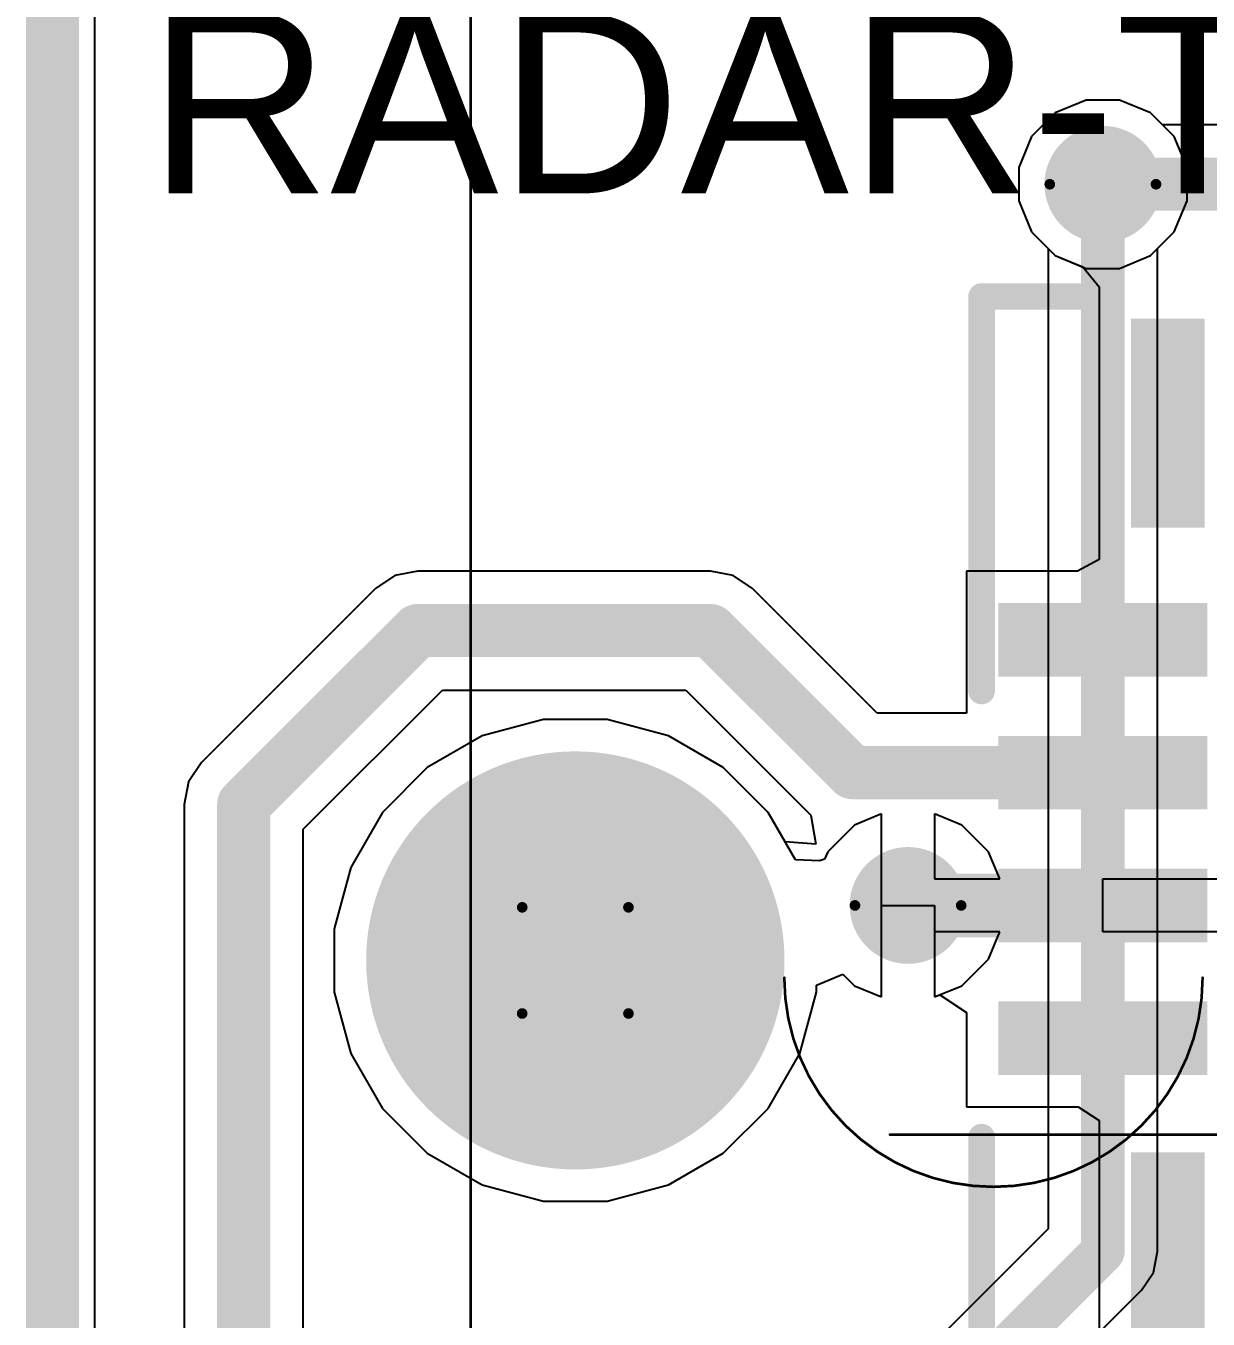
# Model space of a CAD drawing. Header units: inches. Extents: x 0 to 323, y -26 to 38.
# Drawn here: x -0.13 to 5.53, y 3.78 to 9.97 of the extents above; entities that cross this region are included whole.
import ezdxf

# ---------------------------------------------------------------- set-up
doc = ezdxf.new("R2010")
doc.units = ezdxf.units.IN
for name, color, linetype in [('Board Outline', 216, 'Continuous'), ('Bottom Layer', 5, 'Continuous'), ('Bottom Overlay', 54, 'Continuous'), ('Bottom Paste', 16, 'Continuous'), ('Bottom Solder', 6, 'Continuous'), ('Drill Drawing', 1, 'Continuous'), ('GND', 76, 'Continuous'), ('Mechanical 3', 76, 'Continuous'), ('Multi-Layer', 9, 'Continuous'), ('Pad Holes', 156, 'Continuous'), ('Power', 16, 'Continuous'), ('Top Layer', 1, 'Continuous'), ('Top Overlay', 2, 'Continuous'), ('Top Solder', 216, 'Continuous'), ('Via Holes', 16, 'Continuous')]:
    doc.layers.add(name, color=color, linetype=linetype)
doc.styles.add('Arial', font='', dxfattribs={"height": 0.2})
doc.styles.get('Arial').set_extended_font_data('Arial')

# ---------------------------------------------------------------- blocks, each defined once
blk = doc.blocks.new('PAJ7620U2_B_1')
at = {"layer": 'Bottom Layer'}
for points in [[(-0.772, 1.42), (-0.772, 0.42), (-1.124, 0.42), (-1.124, 1.42)], [(-0.137, 1.42), (-0.137, 0.42), (-0.489, 0.42), (-0.489, 1.42)], [(0.498, 1.42), (0.498, 0.42), (0.146, 0.42), (0.146, 1.42)], [(1.133, 1.42), (1.133, 0.42), (0.781, 0.42), (0.781, 1.42)], [(-1.494, 0.434), (-2.494, 0.434), (-2.494, 0.786), (-1.494, 0.786)], [(2.494, 0.434), (1.494, 0.434), (1.494, 0.786), (2.494, 0.786)], [(-1.494, -0.176), (-2.494, -0.176), (-2.494, 0.176), (-1.494, 0.176)], [(2.494, -0.176), (1.494, -0.176), (1.494, 0.176), (2.494, 0.176)], [(-1.159, -1.42), (-1.159, -0.42), (-0.807, -0.42), (-0.807, -1.42)], [(-0.524, -1.42), (-0.524, -0.42), (-0.172, -0.42), (-0.172, -1.42)], [(0.111, -1.42), (0.111, -0.42), (0.463, -0.42), (0.463, -1.42)], [(-1.494, -0.786), (-2.494, -0.786), (-2.494, -0.434), (-1.494, -0.434)], [(2.494, -0.786), (1.494, -0.786), (1.494, -0.434), (2.494, -0.434)]]:
    blk.add_hatch(color=5, dxfattribs=at).paths.add_polyline_path(points)
at = {"layer": 'Bottom Paste'}
for points in [[(-0.772, 1.42), (-0.772, 0.42), (-1.124, 0.42), (-1.124, 1.42)], [(-0.137, 1.42), (-0.137, 0.42), (-0.489, 0.42), (-0.489, 1.42)], [(0.498, 1.42), (0.498, 0.42), (0.146, 0.42), (0.146, 1.42)], [(1.133, 1.42), (1.133, 0.42), (0.781, 0.42), (0.781, 1.42)], [(-1.494, 0.434), (-2.494, 0.434), (-2.494, 0.786), (-1.494, 0.786)], [(2.494, 0.434), (1.494, 0.434), (1.494, 0.786), (2.494, 0.786)], [(-1.494, -0.176), (-2.494, -0.176), (-2.494, 0.176), (-1.494, 0.176)], [(2.494, -0.176), (1.494, -0.176), (1.494, 0.176), (2.494, 0.176)], [(-1.159, -1.42), (-1.159, -0.42), (-0.807, -0.42), (-0.807, -1.42)], [(-0.524, -1.42), (-0.524, -0.42), (-0.172, -0.42), (-0.172, -1.42)], [(0.111, -1.42), (0.111, -0.42), (0.463, -0.42), (0.463, -1.42)], [(-1.494, -0.786), (-2.494, -0.786), (-2.494, -0.434), (-1.494, -0.434)], [(2.494, -0.786), (1.494, -0.786), (1.494, -0.434), (2.494, -0.434)]]:
    blk.add_hatch(color=16, dxfattribs=at).paths.add_polyline_path(points)
at = {"layer": 'Bottom Solder'}
for points in [[(-0.772, 1.42), (-0.772, 0.42), (-1.124, 0.42), (-1.124, 1.42)], [(-0.137, 1.42), (-0.137, 0.42), (-0.489, 0.42), (-0.489, 1.42)], [(0.498, 1.42), (0.498, 0.42), (0.146, 0.42), (0.146, 1.42)], [(1.133, 1.42), (1.133, 0.42), (0.781, 0.42), (0.781, 1.42)], [(-1.494, 0.434), (-2.494, 0.434), (-2.494, 0.786), (-1.494, 0.786)], [(2.494, 0.434), (1.494, 0.434), (1.494, 0.786), (2.494, 0.786)], [(-1.494, -0.176), (-2.494, -0.176), (-2.494, 0.176), (-1.494, 0.176)], [(2.494, -0.176), (1.494, -0.176), (1.494, 0.176), (2.494, 0.176)], [(-1.159, -1.42), (-1.159, -0.42), (-0.807, -0.42), (-0.807, -1.42)], [(-0.524, -1.42), (-0.524, -0.42), (-0.172, -0.42), (-0.172, -1.42)], [(0.111, -1.42), (0.111, -0.42), (0.463, -0.42), (0.463, -1.42)], [(-1.494, -0.786), (-2.494, -0.786), (-2.494, -0.434), (-1.494, -0.434)], [(2.494, -0.786), (1.494, -0.786), (1.494, -0.434), (2.494, -0.434)]]:
    blk.add_hatch(color=6, dxfattribs=at).paths.add_polyline_path(points)
at = {"layer": 'Bottom Overlay'}
for points in [[(-2.6, 1.5, 0.127, 0.127, 0), (-1.421, 1.5, 0.127, 0.127, 0)], [(-2.6, 1.5, 0.127, 0.127, 0), (-2.6, 0.9814, 0.127, 0.127, 0)], [(0.7126, 1.5, 0.127, 0.127, 0), (2.6, 1.5, 0.127, 0.127, 0)], [(2.6, 1.5, 0.127, 0.127, 0), (2.6, 0.9814, 0.127, 0.127, 0)], [(2.794, -0.4826, 0.127, 0.127, 0), (2.667, -0.6096, 0.127, 0.127, 0)], [(2.794, -0.4826, 0.127, 0.127, 0), (2.794, -0.7366, 0.127, 0.127, 0)], [(2.667, -0.6096, 0.127, 0.127, 0), (2.794, -0.7366, 0.127, 0.127, 0)], [(-2.6, -0.9814, 0.127, 0.127, 0), (-2.6, -1.5, 0.127, 0.127, 0)], [(2.6, -0.9814, 0.127, 0.127, 0), (2.6, -1.5, 0.127, 0.127, 0)], [(-2.6, -1.5, 0.127, 0.127, 0), (-1.421, -1.5, 0.127, 0.127, 0)], [(0.7126, -1.5, 0.127, 0.127, 0), (2.6, -1.5, 0.127, 0.127, 0)]]:
    blk.add_lwpolyline(points, format="xyseb", dxfattribs=at)
for points in [[(-2.6317, 1.5, 0.0635, 0.0635, 1), (-2.5682, 1.5, 0.0635, 0.0635, 1)], [(-2.6317, 1.5, 0.0635, 0.0635, 1), (-2.5682, 1.5, 0.0635, 0.0635, 1)], [(-1.4528, 1.5, 0.0635, 0.0635, 1), (-1.3893, 1.5, 0.0635, 0.0635, 1)], [(0.6808, 1.5, 0.0635, 0.0635, 1), (0.7443, 1.5, 0.0635, 0.0635, 1)], [(2.5682, 1.5, 0.0635, 0.0635, 1), (2.6317, 1.5, 0.0635, 0.0635, 1)], [(2.5682, 1.5, 0.0635, 0.0635, 1), (2.6317, 1.5, 0.0635, 0.0635, 1)], [(-2.6317, 0.9814, 0.0635, 0.0635, 1), (-2.5682, 0.9814, 0.0635, 0.0635, 1)], [(2.5682, 0.9814, 0.0635, 0.0635, 1), (2.6317, 0.9814, 0.0635, 0.0635, 1)], [(2.7622, -0.4826, 0.0635, 0.0635, 1), (2.8258, -0.4826, 0.0635, 0.0635, 1)], [(2.7622, -0.4826, 0.0635, 0.0635, 1), (2.8258, -0.4826, 0.0635, 0.0635, 1)], [(2.6353, -0.6096, 0.0635, 0.0635, 1), (2.6987, -0.6096, 0.0635, 0.0635, 1)], [(2.6353, -0.6096, 0.0635, 0.0635, 1), (2.6987, -0.6096, 0.0635, 0.0635, 1)], [(2.7622, -0.7366, 0.0635, 0.0635, 1), (2.8258, -0.7366, 0.0635, 0.0635, 1)], [(2.7622, -0.7366, 0.0635, 0.0635, 1), (2.8258, -0.7366, 0.0635, 0.0635, 1)], [(-2.6317, -0.9814, 0.0635, 0.0635, 1), (-2.5682, -0.9814, 0.0635, 0.0635, 1)], [(2.5682, -0.9814, 0.0635, 0.0635, 1), (2.6317, -0.9814, 0.0635, 0.0635, 1)], [(-2.6317, -1.5, 0.0635, 0.0635, 1), (-2.5682, -1.5, 0.0635, 0.0635, 1)], [(-2.6317, -1.5, 0.0635, 0.0635, 1), (-2.5682, -1.5, 0.0635, 0.0635, 1)], [(-1.4528, -1.5, 0.0635, 0.0635, 1), (-1.3893, -1.5, 0.0635, 0.0635, 1)], [(0.6808, -1.5, 0.0635, 0.0635, 1), (0.7443, -1.5, 0.0635, 0.0635, 1)], [(2.5682, -1.5, 0.0635, 0.0635, 1), (2.6317, -1.5, 0.0635, 0.0635, 1)], [(2.5682, -1.5, 0.0635, 0.0635, 1), (2.6317, -1.5, 0.0635, 0.0635, 1)]]:
    blk.add_lwpolyline(points, format="xyseb", close=True, dxfattribs=at)

msp = doc.modelspace()

# ---------------------------------------------------------------- hatches: boundary and pattern name
at = {"layer": 'Bottom Layer'}
h = msp.add_hatch(color=5, dxfattribs=at)
edge = h.paths.add_edge_path()
edge.add_arc((5.0224, 9.2129), 0.25, 0, 360)
h = msp.add_hatch(color=5, dxfattribs=at)
edge = h.paths.add_edge_path()
edge.add_arc((2.5, 5.5), 1, 0, 360)
h = msp.add_hatch(color=5, dxfattribs=at)
edge = h.paths.add_edge_path()
edge.add_arc((4.0909, 5.763), 0.25, 0, 360)
at = {"layer": 'Bottom Solder'}
h = msp.add_hatch(color=6, dxfattribs=at)
edge = h.paths.add_edge_path()
edge.add_arc((5.0224, 9.2129), 0.15, 0, 360)
h = msp.add_hatch(color=6, dxfattribs=at)
edge = h.paths.add_edge_path()
edge.add_arc((2.5, 5.5), 1, 0, 360)
h = msp.add_hatch(color=6, dxfattribs=at)
edge = h.paths.add_edge_path()
edge.add_arc((4.0909, 5.763), 0.15, 0, 360)
at = {"layer": 'GND'}
h = msp.add_hatch(color=76, dxfattribs=at)
edge = h.paths.add_edge_path()
edge.add_arc((5.0224, 9.2129), 0.25, 0, 360)
h = msp.add_hatch(color=76, dxfattribs=at)
edge = h.paths.add_edge_path()
edge.add_arc((2.5, 5.5), 1, 0, 360)
h = msp.add_hatch(color=76, dxfattribs=at)
edge = h.paths.add_edge_path()
edge.add_arc((4.0909, 5.763), 0.25, 0, 360)
at = {"layer": 'Multi-Layer'}
h = msp.add_hatch(color=9, dxfattribs=at)
edge = h.paths.add_edge_path()
edge.add_arc((2.5, 5.5), 1, 0, 360)
at = {"layer": 'Pad Holes'}
h = msp.add_hatch(color=7, dxfattribs=at)
edge = h.paths.add_edge_path()
edge.add_arc((2.5, 5.5), 1, 0, 360)
at = {"layer": 'Power'}
h = msp.add_hatch(color=16, dxfattribs=at)
edge = h.paths.add_edge_path()
edge.add_arc((5.0224, 9.2129), 0.25, 0, 360)
h = msp.add_hatch(color=16, dxfattribs=at)
edge = h.paths.add_edge_path()
edge.add_arc((2.5, 5.5), 1, 0, 360)
h = msp.add_hatch(color=16, dxfattribs=at)
edge = h.paths.add_edge_path()
edge.add_arc((4.0909, 5.763), 0.25, 0, 360)
at = {"layer": 'Top Layer'}
h = msp.add_hatch(color=1, dxfattribs=at)
edge = h.paths.add_edge_path()
edge.add_arc((5.0224, 9.2129), 0.25, 0, 360)
h = msp.add_hatch(color=1, dxfattribs=at)
edge = h.paths.add_edge_path()
edge.add_arc((2.5, 5.5), 1, 0, 360)
h = msp.add_hatch(color=1, dxfattribs=at)
edge = h.paths.add_edge_path()
edge.add_arc((4.0909, 5.763), 0.25, 0, 360)
at = {"layer": 'Top Solder'}
h = msp.add_hatch(color=216, dxfattribs=at)
edge = h.paths.add_edge_path()
edge.add_arc((5.0224, 9.2129), 0.15, 0, 360)
h = msp.add_hatch(color=216, dxfattribs=at)
edge = h.paths.add_edge_path()
edge.add_arc((2.5, 5.5), 1, 0, 360)
h = msp.add_hatch(color=216, dxfattribs=at)
edge = h.paths.add_edge_path()
edge.add_arc((4.0909, 5.763), 0.15, 0, 360)
at = {"layer": 'Via Holes'}
h = msp.add_hatch(color=7, dxfattribs=at)
edge = h.paths.add_edge_path()
edge.add_arc((5.0224, 9.2129), 0.15, 0, 360)
h = msp.add_hatch(color=7, dxfattribs=at)
edge = h.paths.add_edge_path()
edge.add_arc((4.0909, 5.763), 0.15, 0, 360)

# ---------------------------------------------------------------- linework, layer by layer
at = {"layer": 'Board Outline'}
msp.add_lwpolyline([(0, 0, 0.254, 0.254, 0), (0, 11.5, 0.254, 0.254, 0)], format="xyseb", dxfattribs=at)
at = {"layer": 'Bottom Layer'}
for p, q in [((0.2032, 0.2032), (0.2032, 11.2522)), ((4.9424, 9.6153), (4.7945, 9.5541)), ((5.1025, 9.6153), (4.9424, 9.6153)), ((5.2504, 9.5541), (5.1025, 9.6153)), ((4.7945, 9.5541), (4.6813, 9.4409)), ((5.3066, 9.4978), (5.2504, 9.5541)), ((5.6725, 9.4978), (5.3066, 9.4978)), ((4.6813, 9.4409), (4.62, 9.293)), ((4.62, 9.293), (4.62, 9.1329)), ((4.62, 9.1329), (4.6813, 8.985)), ((4.6813, 8.985), (4.7945, 8.8718)), ((4.7945, 8.8718), (4.9262, 8.8172)), ((4.9262, 8.8172), (5.004, 8.7224)), ((5.004, 8.7224), (5.004, 7.4884)), ((5.004, 7.4884), (5.004, 7.4176)), ((1.7463, 7.3628), (1.6373, 7.3411)), ((1.7464, 7.3628), (1.7463, 7.3628)), ((3.1459, 7.3628), (1.7464, 7.3628)), ((3.2549, 7.3411), (3.1459, 7.3628)), ((3.1459, 7.3628), (3.1459, 7.3628)), ((5.004, 7.4176), (4.9003, 7.3614)), ((1.6373, 7.3411), (1.5449, 7.2794)), ((3.3473, 7.2794), (3.2549, 7.3411)), ((4.9003, 7.3614), (4.37, 7.3614)), ((4.37, 7.3614), (4.37, 6.6829)), ((1.5449, 7.2794), (0.713, 6.4474)), ((1.5449, 7.2794), (1.5449, 7.2794)), ((3.9438, 6.6829), (3.3473, 7.2794)), ((1.1993, 6.128), (1.8643, 6.7931)), ((1.8643, 6.7931), (3.0279, 6.7931)), ((3.0279, 6.7931), (3.6244, 6.1966)), ((4.37, 6.6829), (3.9438, 6.6829)), ((2.3483, 6.6524), (2.0552, 6.5739)), ((2.6517, 6.6524), (2.3483, 6.6524)), ((2.9448, 6.5739), (2.6517, 6.6524)), ((2.0552, 6.5739), (1.7924, 6.4221)), ((3.2076, 6.4221), (2.9448, 6.5739)), ((0.713, 6.4474), (0.6512, 6.355)), ((1.7924, 6.4221), (1.5779, 6.2076)), ((3.4221, 6.2076), (3.2076, 6.4221)), ((0.6512, 6.355), (0.6295, 6.246)), ((0.6295, 6.246), (0.6295, 6.246)), ((0.6295, 6.246), (0.6295, 2.9011)), ((1.5779, 6.2076), (1.4261, 5.9448)), ((3.5035, 6.0667), (3.4221, 6.2076)), ((3.6244, 6.1966), (3.6244, 6.1966)), ((3.6244, 6.1966), (3.6262, 6.1954)), ((3.6262, 6.1954), (3.6504, 6.0559)), ((1.1993, 3.019), (1.1993, 6.128)), ((3.6504, 6.0559), (3.5035, 6.0667)), ((1.4261, 5.9448), (1.3476, 5.6517)), ((5.0224, 5.636), (5.0224, 5.89)), ((5.0224, 5.89), (5.7256, 5.89)), ((3.9639, 5.3251), (3.9639, 5.763)), ((3.9639, 5.763), (4.2179, 5.763)), ((4.2179, 5.763), (4.2179, 5.3251)), ((1.3476, 5.6517), (1.3476, 5.3483)), ((5.7256, 5.636), (5.0224, 5.636)), ((3.6524, 5.381), (3.7794, 5.4336)), ((3.7794, 5.4336), (3.8342, 5.3788)), ((1.3476, 5.3483), (1.4261, 5.0552)), ((3.5739, 5.0552), (3.6524, 5.3483)), ((3.6524, 5.3483), (3.6524, 5.381)), ((3.8342, 5.3788), (3.9639, 5.3251)), ((4.2179, 5.3251), (4.243, 5.3355)), ((4.243, 5.3355), (4.37, 5.2506)), ((4.37, 5.2506), (4.37, 4.7996)), ((1.4261, 5.0552), (1.5779, 4.7924)), ((3.4221, 4.7924), (3.5739, 5.0552)), ((1.5779, 4.7924), (1.7924, 4.5778)), ((3.2076, 4.5778), (3.4221, 4.7924)), ((4.37, 4.7996), (4.904, 4.7996)), ((4.904, 4.7996), (5.004, 4.7344)), ((5.004, 4.7344), (5.004, 4.6726)), ((5.004, 4.6726), (5.004, 3.4296)), ((1.7924, 4.5778), (2.0552, 4.4261)), ((2.9448, 4.4261), (3.2076, 4.5778)), ((2.0552, 4.4261), (2.3483, 4.3476)), ((2.6517, 4.3476), (2.9448, 4.4261)), ((2.3483, 4.3476), (2.6517, 4.3476))]:
    msp.add_line(p, q, dxfattribs=at)
for points in [[(5.0224, 9.2129, 0.254, 0.254, 0), (5.6725, 9.2129, 0.254, 0.254, 0)], [(0.9144, 6.246, 0.254, 0.254, 0), (1.7463, 7.0779, 0.254, 0.254, 0)], [(1.7463, 7.0779, 0.254, 0.254, 0), (3.1459, 7.0779, 0.254, 0.254, 0)], [(3.1459, 7.0779, 0.254, 0.254, 0), (3.8258, 6.398, 0.254, 0.254, 0)], [(3.8258, 6.398, 0.254, 0.254, 0), (5.0224, 6.398, 0.254, 0.254, 0)], [(0.9144, 2.901, 0.254, 0.254, 0), (0.9144, 6.246, 0.254, 0.254, 0)], [(4.0909, 5.763, 0.3048, 0.3048, 0), (5.0224, 5.763, 0.3048, 0.3048, 0)]]:
    msp.add_lwpolyline(points, format="xyseb", dxfattribs=at)
for points in [[(4.9589, 9.2129, 0.127, 0.127, 1), (5.0859, 9.2129, 0.127, 0.127, 1)], [(1.6828, 7.0779, 0.127, 0.127, 1), (1.8098, 7.0779, 0.127, 0.127, 1)], [(1.6828, 7.0779, 0.127, 0.127, 1), (1.8098, 7.0779, 0.127, 0.127, 1)], [(3.0824, 7.0779, 0.127, 0.127, 1), (3.2094, 7.0779, 0.127, 0.127, 1)], [(3.0824, 7.0779, 0.127, 0.127, 1), (3.2094, 7.0779, 0.127, 0.127, 1)], [(3.7623, 6.398, 0.127, 0.127, 1), (3.8893, 6.398, 0.127, 0.127, 1)], [(3.7623, 6.398, 0.127, 0.127, 1), (3.8893, 6.398, 0.127, 0.127, 1)], [(4.9589, 6.398, 0.127, 0.127, 1), (5.0859, 6.398, 0.127, 0.127, 1)], [(0.8509, 6.246, 0.127, 0.127, 1), (0.9779, 6.246, 0.127, 0.127, 1)], [(0.8509, 6.246, 0.127, 0.127, 1), (0.9779, 6.246, 0.127, 0.127, 1)], [(4.0147, 5.763, 0.1524, 0.1524, 1), (4.1671, 5.763, 0.1524, 0.1524, 1)], [(4.9462, 5.763, 0.1524, 0.1524, 1), (5.0986, 5.763, 0.1524, 0.1524, 1)]]:
    msp.add_lwpolyline(points, format="xyseb", close=True, dxfattribs=at)
at = {"layer": 'Drill Drawing'}
for points in [[(5.2764, 9.2129, 0.0508, 0.0508, 1), (4.7684, 9.2129, 0.0508, 0.0508, 1)], [(4.7557, 9.2129, 0.0254, 0.0254, 1), (4.7811, 9.2129, 0.0254, 0.0254, 1)], [(5.2637, 9.2129, 0.0254, 0.0254, 1), (5.2891, 9.2129, 0.0254, 0.0254, 1)], [(4.3449, 5.763, 0.0508, 0.0508, 1), (3.8369, 5.763, 0.0508, 0.0508, 1)], [(2.2333, 5.754, 0.0254, 0.0254, 1), (2.2587, 5.754, 0.0254, 0.0254, 1)], [(2.2333, 5.754, 0.0254, 0.0254, 1), (2.2587, 5.754, 0.0254, 0.0254, 1)], [(2.7413, 5.754, 0.0254, 0.0254, 1), (2.7667, 5.754, 0.0254, 0.0254, 1)], [(2.7413, 5.754, 0.0254, 0.0254, 1), (2.7667, 5.754, 0.0254, 0.0254, 1)], [(3.8242, 5.763, 0.0254, 0.0254, 1), (3.8496, 5.763, 0.0254, 0.0254, 1)], [(4.3322, 5.763, 0.0254, 0.0254, 1), (4.3576, 5.763, 0.0254, 0.0254, 1)], [(2.2333, 5.246, 0.0254, 0.0254, 1), (2.2587, 5.246, 0.0254, 0.0254, 1)], [(2.2333, 5.246, 0.0254, 0.0254, 1), (2.2587, 5.246, 0.0254, 0.0254, 1)], [(2.7413, 5.246, 0.0254, 0.0254, 1), (2.7667, 5.246, 0.0254, 0.0254, 1)], [(2.7413, 5.246, 0.0254, 0.0254, 1), (2.7667, 5.246, 0.0254, 0.0254, 1)]]:
    msp.add_lwpolyline(points, format="xyseb", close=True, dxfattribs=at)
for points in [[(2.246, 5.754, 0.0508, 0.0508, 0), (2.754, 5.754, 0.0508, 0.0508, 0)], [(2.246, 5.246, 0.0508, 0.0508, 0), (2.246, 5.754, 0.0508, 0.0508, 0)], [(2.754, 5.246, 0.0508, 0.0508, 0), (2.754, 5.754, 0.0508, 0.0508, 0)], [(2.246, 5.246, 0.0508, 0.0508, 0), (2.754, 5.246, 0.0508, 0.0508, 0)]]:
    msp.add_lwpolyline(points, format="xyseb", dxfattribs=at)
at = {"layer": 'GND'}
for p, q in [((0.2032, 0.2032), (0.2032, 11.2522)), ((4.9424, 9.6153), (4.7945, 9.5541)), ((5.1025, 9.6153), (4.9424, 9.6153)), ((5.2504, 9.5541), (5.1025, 9.6153)), ((4.7945, 9.5541), (4.6813, 9.4409)), ((5.3636, 9.4409), (5.2504, 9.5541)), ((4.6813, 9.4409), (4.62, 9.293)), ((5.4248, 9.293), (5.3636, 9.4409)), ((4.62, 9.293), (4.62, 9.1329)), ((5.4248, 9.1329), (5.4248, 9.293)), ((4.62, 9.1329), (4.6813, 8.985)), ((5.3636, 8.985), (5.4248, 9.1329)), ((4.6813, 8.985), (4.7945, 8.8718)), ((5.2504, 8.8718), (5.3636, 8.985)), ((4.7945, 8.8718), (4.9424, 8.8105)), ((5.1025, 8.8105), (5.2504, 8.8718)), ((4.9424, 8.8105), (5.1025, 8.8105)), ((2.3483, 6.6524), (2.0552, 6.5739)), ((2.6517, 6.6524), (2.3483, 6.6524)), ((2.9448, 6.5739), (2.6517, 6.6524)), ((2.0552, 6.5739), (1.7924, 6.4221)), ((3.2076, 6.4221), (2.9448, 6.5739)), ((1.7924, 6.4221), (1.5779, 6.2076)), ((3.4221, 6.2076), (3.2076, 6.4221)), ((1.5779, 6.2076), (1.4261, 5.9448)), ((3.5531, 5.9808), (3.4221, 6.2076)), ((3.9639, 6.201), (3.8342, 6.1472)), ((3.9639, 5.763), (3.9639, 6.201)), ((4.3476, 6.1472), (4.2179, 6.201)), ((4.2179, 6.201), (4.2179, 5.89)), ((3.8342, 6.1472), (3.7067, 6.0198)), ((4.4751, 6.0198), (4.3476, 6.1472)), ((3.7067, 6.0198), (3.6918, 5.9838)), ((4.5289, 5.89), (4.4751, 6.0198)), ((1.4261, 5.9448), (1.3476, 5.6517)), ((3.668, 5.976), (3.5531, 5.9808)), ((3.6918, 5.9838), (3.668, 5.976)), ((4.2179, 5.89), (4.5289, 5.89)), ((3.9639, 5.3251), (3.9639, 5.763)), ((1.3476, 5.6517), (1.3476, 5.3483)), ((4.5289, 5.636), (4.2179, 5.636)), ((4.2179, 5.636), (4.2179, 5.3251)), ((4.4751, 5.5063), (4.5289, 5.636)), ((4.3476, 5.3788), (4.4751, 5.5063)), ((3.6524, 5.381), (3.7794, 5.4336)), ((3.7794, 5.4336), (3.8342, 5.3788)), ((1.3476, 5.3483), (1.4261, 5.0552)), ((3.5739, 5.0552), (3.6524, 5.3483)), ((3.6524, 5.3483), (3.6524, 5.381)), ((3.8342, 5.3788), (3.9639, 5.3251)), ((4.2179, 5.3251), (4.3476, 5.3788)), ((1.4261, 5.0552), (1.5779, 4.7924)), ((3.4221, 4.7924), (3.5739, 5.0552)), ((1.5779, 4.7924), (1.7924, 4.5778)), ((3.2076, 4.5778), (3.4221, 4.7924)), ((1.7924, 4.5778), (2.0552, 4.4261)), ((2.9448, 4.4261), (3.2076, 4.5778)), ((2.0552, 4.4261), (2.3483, 4.3476)), ((2.6517, 4.3476), (2.9448, 4.4261)), ((2.3483, 4.3476), (2.6517, 4.3476))]:
    msp.add_line(p, q, dxfattribs=at)
at = {"layer": 'Mechanical 3'}
for points in [[(1.9992, -0.0832, 0.0127, 0.0127, 0), (1.9992, 11.4168, 0.0127, 0.0127, 0)], [(5.4992, 5.4168, 0.0127, 0.0127, -1), (3.4992, 5.4168, 0.0127, 0.0127, 0)], [(4.0045, 4.6668, 0.0127, 0.0127, 0), (11.9492, 4.6668, 0.0127, 0.0127, 0)], [(4.0045, 4.6668, 0.0127, 0.0127, 0), (11.9492, 4.6668, 0.0127, 0.0127, 0)]]:
    msp.add_lwpolyline(points, format="xyseb", dxfattribs=at)
for points in [[(3.496, 5.4168, 0.00635, 0.00635, 1), (3.5024, 5.4168, 0.00635, 0.00635, 1)], [(5.496, 5.4168, 0.00635, 0.00635, 1), (5.5024, 5.4168, 0.00635, 0.00635, 1)], [(4.0013, 4.6668, 0.00635, 0.00635, 1), (4.0076, 4.6668, 0.00635, 0.00635, 1)], [(4.0013, 4.6668, 0.00635, 0.00635, 1), (4.0076, 4.6668, 0.00635, 0.00635, 1)]]:
    msp.add_lwpolyline(points, format="xyseb", close=True, dxfattribs=at)
at = {"layer": 'Power'}
for p, q in [((0.2032, 0.2032), (0.2032, 11.2522)), ((4.9424, 9.6153), (4.7945, 9.5541)), ((5.1025, 9.6153), (4.9424, 9.6153)), ((5.2504, 9.5541), (5.1025, 9.6153)), ((4.7945, 9.5541), (4.6813, 9.4409)), ((5.3636, 9.4409), (5.2504, 9.5541)), ((4.6813, 9.4409), (4.62, 9.293)), ((5.4248, 9.293), (5.3636, 9.4409)), ((4.62, 9.293), (4.62, 9.1329)), ((5.4248, 9.1329), (5.4248, 9.293)), ((4.62, 9.1329), (4.6813, 8.985)), ((5.3636, 8.985), (5.4248, 9.1329)), ((4.6813, 8.985), (4.7608, 8.9054)), ((5.284, 8.9054), (5.3636, 8.985)), ((4.7608, 8.9054), (4.7608, 4.2164)), ((5.284, 4.108), (5.284, 8.9054)), ((2.3483, 6.6524), (2.0552, 6.5739)), ((2.6517, 6.6524), (2.3483, 6.6524)), ((2.9448, 6.5739), (2.6517, 6.6524)), ((2.0552, 6.5739), (1.7924, 6.4221)), ((3.2076, 6.4221), (2.9448, 6.5739)), ((1.7924, 6.4221), (1.5779, 6.2076)), ((3.4221, 6.2076), (3.2076, 6.4221)), ((1.5779, 6.2076), (1.4261, 5.9448)), ((3.5531, 5.9808), (3.4221, 6.2076)), ((3.9639, 6.201), (3.8342, 6.1472)), ((3.9639, 5.763), (3.9639, 6.201)), ((4.3476, 6.1472), (4.2179, 6.201)), ((4.2179, 6.201), (4.2179, 5.89)), ((3.8342, 6.1472), (3.7067, 6.0198)), ((4.4751, 6.0198), (4.3476, 6.1472)), ((3.7067, 6.0198), (3.6918, 5.9838)), ((4.5289, 5.89), (4.4751, 6.0198)), ((1.4261, 5.9448), (1.3476, 5.6517)), ((3.668, 5.976), (3.5531, 5.9808)), ((3.6918, 5.9838), (3.668, 5.976)), ((4.2179, 5.89), (4.5289, 5.89)), ((3.9639, 5.3251), (3.9639, 5.763)), ((1.3476, 5.6517), (1.3476, 5.3483)), ((4.5289, 5.636), (4.2179, 5.636)), ((4.2179, 5.636), (4.2179, 5.3251)), ((4.4751, 5.5063), (4.5289, 5.636)), ((4.3476, 5.3788), (4.4751, 5.5063)), ((3.6524, 5.381), (3.7794, 5.4336)), ((3.7794, 5.4336), (3.8342, 5.3788)), ((1.3476, 5.3483), (1.4261, 5.0552)), ((3.5739, 5.0552), (3.6524, 5.3483)), ((3.6524, 5.3483), (3.6524, 5.381)), ((3.8342, 5.3788), (3.9639, 5.3251)), ((4.2179, 5.3251), (4.3476, 5.3788)), ((1.4261, 5.0552), (1.5779, 4.7924)), ((3.4221, 4.7924), (3.5739, 5.0552)), ((1.5779, 4.7924), (1.7924, 4.5778)), ((3.2076, 4.5778), (3.4221, 4.7924)), ((1.7924, 4.5778), (2.0552, 4.4261)), ((2.9448, 4.4261), (3.2076, 4.5778)), ((2.0552, 4.4261), (2.3483, 4.3476)), ((2.6517, 4.3476), (2.9448, 4.4261)), ((2.3483, 4.3476), (2.6517, 4.3476)), ((4.7608, 4.2164), (3.3018, 2.7574)), ((5.2641, 4.0079), (5.284, 4.108)), ((5.2074, 3.9231), (5.2641, 4.0079)), ((3.7484, 2.4641), (5.2074, 3.9231))]:
    msp.add_line(p, q, dxfattribs=at)
for points in [[(5.0224, 4.108, 0.2083, 0.2083, 0), (5.0224, 9.2129, 0.2083, 0.2083, 0)], [(3.4868, 2.5724, 0.2083, 0.2083, 0), (5.0224, 4.108, 0.2083, 0.2083, 0)]]:
    msp.add_lwpolyline(points, format="xyseb", dxfattribs=at)
for points in [[(4.9703, 9.2129, 0.1041, 0.1041, 1), (5.0745, 9.2129, 0.1041, 0.1041, 1)], [(4.9703, 4.108, 0.1041, 0.1041, 1), (5.0745, 4.108, 0.1041, 0.1041, 1)], [(4.9703, 4.108, 0.1041, 0.1041, 1), (5.0745, 4.108, 0.1041, 0.1041, 1)]]:
    msp.add_lwpolyline(points, format="xyseb", close=True, dxfattribs=at)
at = {"layer": 'Top Layer'}
for p, q in [((0.2032, 0.2032), (0.2032, 11.2522)), ((4.9424, 9.6153), (4.7945, 9.5541)), ((5.1025, 9.6153), (4.9424, 9.6153)), ((5.2504, 9.5541), (5.1025, 9.6153)), ((4.7945, 9.5541), (4.6813, 9.4409)), ((5.3636, 9.4409), (5.2504, 9.5541)), ((4.6813, 9.4409), (4.62, 9.293)), ((5.4248, 9.293), (5.3636, 9.4409)), ((4.62, 9.293), (4.62, 9.1329)), ((5.4248, 9.1329), (5.4248, 9.293)), ((4.62, 9.1329), (4.6813, 8.985)), ((5.3636, 8.985), (5.4248, 9.1329)), ((4.6813, 8.985), (4.7945, 8.8718)), ((5.2504, 8.8718), (5.3636, 8.985)), ((4.7945, 8.8718), (4.9424, 8.8105)), ((5.1025, 8.8105), (5.2504, 8.8718)), ((4.9424, 8.8105), (5.1025, 8.8105)), ((2.3483, 6.6524), (2.0552, 6.5739)), ((2.6517, 6.6524), (2.3483, 6.6524)), ((2.9448, 6.5739), (2.6517, 6.6524)), ((2.0552, 6.5739), (1.7924, 6.4221)), ((3.2076, 6.4221), (2.9448, 6.5739)), ((1.7924, 6.4221), (1.5779, 6.2076)), ((3.4221, 6.2076), (3.2076, 6.4221)), ((1.5779, 6.2076), (1.4261, 5.9448)), ((3.5531, 5.9808), (3.4221, 6.2076)), ((3.9639, 6.201), (3.8342, 6.1472)), ((3.9639, 5.763), (3.9639, 6.201)), ((4.3476, 6.1472), (4.2179, 6.201)), ((4.2179, 6.201), (4.2179, 5.89)), ((3.8342, 6.1472), (3.7067, 6.0198)), ((4.4751, 6.0198), (4.3476, 6.1472)), ((3.7067, 6.0198), (3.6918, 5.9838)), ((4.5289, 5.89), (4.4751, 6.0198)), ((1.4261, 5.9448), (1.3476, 5.6517)), ((3.668, 5.976), (3.5531, 5.9808)), ((3.6918, 5.9838), (3.668, 5.976)), ((4.2179, 5.89), (4.5289, 5.89)), ((3.9639, 5.3251), (3.9639, 5.763)), ((1.3476, 5.6517), (1.3476, 5.3483)), ((4.5289, 5.636), (4.2179, 5.636)), ((4.2179, 5.636), (4.2179, 5.3251)), ((4.4751, 5.5063), (4.5289, 5.636)), ((4.3476, 5.3788), (4.4751, 5.5063)), ((3.6524, 5.381), (3.7794, 5.4336)), ((3.7794, 5.4336), (3.8342, 5.3788)), ((1.3476, 5.3483), (1.4261, 5.0552)), ((3.5739, 5.0552), (3.6524, 5.3483)), ((3.6524, 5.3483), (3.6524, 5.381)), ((3.8342, 5.3788), (3.9639, 5.3251)), ((4.2179, 5.3251), (4.3476, 5.3788)), ((1.4261, 5.0552), (1.5779, 4.7924)), ((3.4221, 4.7924), (3.5739, 5.0552)), ((1.5779, 4.7924), (1.7924, 4.5778)), ((3.2076, 4.5778), (3.4221, 4.7924)), ((1.7924, 4.5778), (2.0552, 4.4261)), ((2.9448, 4.4261), (3.2076, 4.5778)), ((2.0552, 4.4261), (2.3483, 4.3476)), ((2.6517, 4.3476), (2.9448, 4.4261)), ((2.3483, 4.3476), (2.6517, 4.3476))]:
    msp.add_line(p, q, dxfattribs=at)

# ---------------------------------------------------------------- block references
at = {"rotation": 90}
msp.add_blockref('PAJ7620U2_B_1', (5.9424, 6.076), dxfattribs=at)

# ---------------------------------------------------------------- texts
at = {"layer": 'Top Overlay', "style": 'Arial'}
msp.add_text('RADAR-Therm-v2.0', height=0.8636, dxfattribs=at).set_placement((0.4572, 9.1694))

doc.saveas('drawing.dxf')
